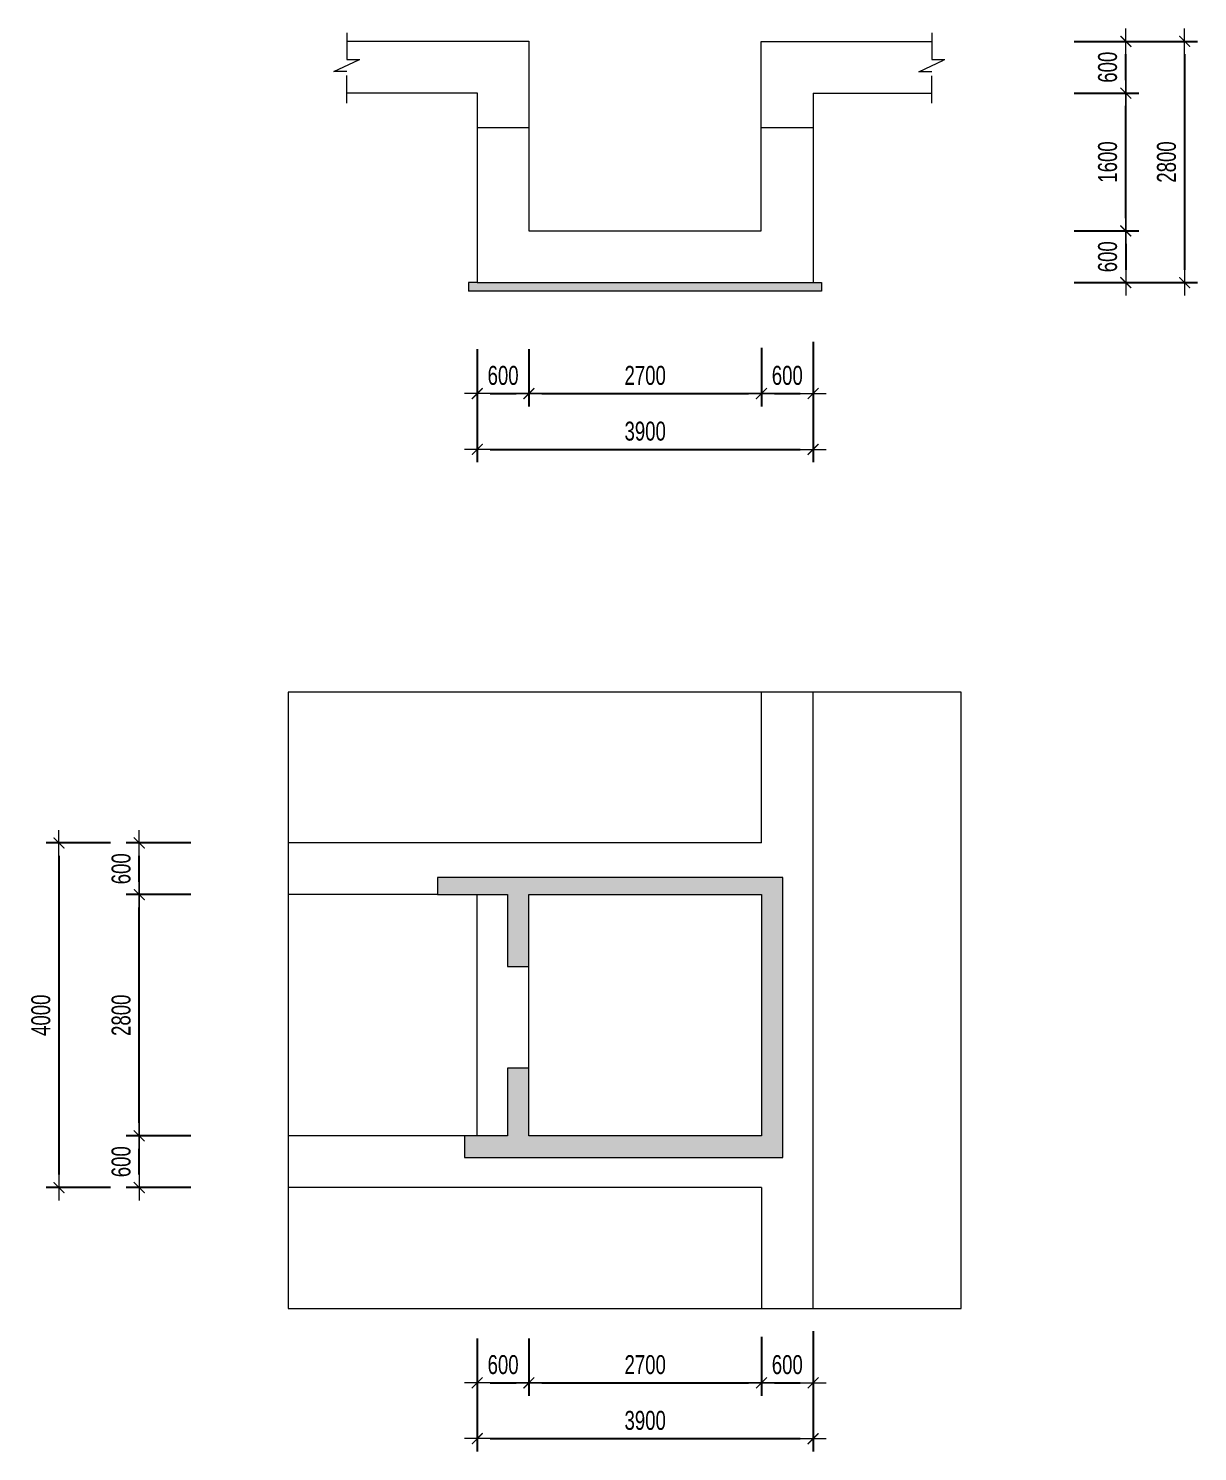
# Model space of a CAD drawing. Header units: millimetres. Extents: x -259680 to 389590, y -106473 to 139263.
# Drawn here: x 159738 to 173314, y 114374 to 130891 of the extents above; entities that cross this region are included whole.
import ezdxf

# ---------------------------------------------------------------- set-up
doc = ezdxf.new("R2010")
doc.units = ezdxf.units.MM
doc.linetypes.add('HIDDEN2', pattern=[4.7625, 3.175, -1.5875])
doc.layers.get('Defpoints').update_dxf_attribs({"color": 151, "lineweight": 9})
for name, color, linetype, lineweight in [('$0$NDC_S_THIN LINE', 7, 'Continuous', 20), ('NDC_S_DIM', 1, 'Continuous', 15), ('NDC_S_HATCH MATERIAL', 8, 'Continuous', 13), ('NDC_S_HIDDEN', 8, 'HIDDEN2', 13), ('NDC_S_SLAB', 2, 'Continuous', 20)]:
    doc.layers.add(name, color=color, linetype=linetype, lineweight=lineweight)
doc.styles.add('NDC_DIM', font='', dxfattribs={"width": 0.75})
doc.styles.get('NDC_DIM').set_extended_font_data('Dotum')
doc.dimstyles.new('NDC_dim_100', dxfattribs={"dimscale": 100, "dimtxt": 2.2, "dimasz": 1.5, "dimexe": 1.5, "dimexo": 2.5, "dimgap": 1, "dimtad": 1, "dimdec": 0, "dimzin": 0, "dimdsep": 46, "dimtxsty": 'NDC_DIM', "dimblk": 'DIMMARK', "dimcen": 0.09, "dimdle": 1.2, "dimclrd": 1, "dimclre": 1, "dimclrt": 3, "dimadec": 0, "dimazin": 0, "dimtfac": 1, "dimtdec": 0, "dimtix": 1, "dimtofl": 0, "dimtmove": 0, "dimatfit": 3, "dimfxl": 6, "dimfxlon": 1, "dimtolj": 1, "dimtzin": 0, "dimarcsym": 0})

# ---------------------------------------------------------------- blocks, each defined once
blk = doc.blocks.new('DIMMARK')
at = {"layer": 'NDC_S_DIM', "color": 1}
blk.add_line((-1.5, 0), (1, 0), dxfattribs=at)
at = {"layer": 'NDC_S_DIM', "color": 2, "const_width": 0.1}
blk.add_lwpolyline([(-0.42, -0.42), (0.42, 0.42)], dxfattribs=at)
blk = doc.blocks.new('*D421')
at = {"layer": 'Defpoints', "color": 0, "ltscale": 100, "transparency": 16777216}
for p in [(164950, 127418), (165550, 127418), (165550, 126653)]:
    blk.add_point(p, dxfattribs=at)
at = {"layer": 'NDC_S_DIM', "color": 1, "lineweight": -2, "ltscale": 100, "transparency": 16777216}
for p, q in [((164950, 127168), (164950, 126503)), ((165550, 127168), (165550, 126503)), ((165100, 126653), (165400, 126653))]:
    blk.add_line(p, q, dxfattribs=at)
at = {"layer": 'NDC_S_DIM', "color": 1, "lineweight": -2, "ltscale": 100, "transparency": 16777216, "xscale": 150, "yscale": 150, "zscale": 150, "rotation": 180}
blk.add_blockref('DIMMARK', (164950, 126653), dxfattribs=at)
at = {"layer": 'NDC_S_DIM', "color": 1, "lineweight": -2, "ltscale": 100, "transparency": 16777216, "xscale": 150, "yscale": 150, "zscale": 150}
blk.add_blockref('DIMMARK', (165550, 126653), dxfattribs=at)
at = {"layer": 'NDC_S_DIM', "color": 3, "ltscale": 100, "transparency": 16777216, "insert": (165250, 126863), "char_height": 220, "attachment_point": 5, "style": 'NDC_DIM'}
blk.add_mtext('\\A1;600', dxfattribs=at)
blk = doc.blocks.new('*D422')
at = {"layer": 'Defpoints', "color": 0, "ltscale": 100, "transparency": 16777216}
for p in [(165550, 127418), (168250, 127435), (168250, 126653)]:
    blk.add_point(p, dxfattribs=at)
at = {"layer": 'NDC_S_DIM', "color": 1, "lineweight": -2, "ltscale": 100, "transparency": 16777216}
for p, q in [((168250, 127185), (168250, 126503)), ((165550, 127168), (165550, 126503)), ((165700, 126653), (168100, 126653))]:
    blk.add_line(p, q, dxfattribs=at)
at = {"layer": 'NDC_S_DIM', "color": 1, "lineweight": -2, "ltscale": 100, "transparency": 16777216, "xscale": 150, "yscale": 150, "zscale": 150, "rotation": 180}
blk.add_blockref('DIMMARK', (165550, 126653), dxfattribs=at)
at = {"layer": 'NDC_S_DIM', "color": 1, "lineweight": -2, "ltscale": 100, "transparency": 16777216, "xscale": 150, "yscale": 150, "zscale": 150}
blk.add_blockref('DIMMARK', (168250, 126653), dxfattribs=at)
at = {"layer": 'NDC_S_DIM', "color": 3, "ltscale": 100, "transparency": 16777216, "insert": (166900, 126863), "char_height": 220, "attachment_point": 5, "style": 'NDC_DIM'}
blk.add_mtext('\\A1;2700', dxfattribs=at)
blk = doc.blocks.new('*D423')
at = {"layer": 'Defpoints', "color": 0, "ltscale": 100, "transparency": 16777216}
for p in [(168850, 127515), (168250, 127435), (168850, 126653)]:
    blk.add_point(p, dxfattribs=at)
at = {"layer": 'NDC_S_DIM', "color": 1, "lineweight": -2, "ltscale": 100, "transparency": 16777216}
for p, q in [((168250, 127185), (168250, 126503)), ((168850, 127253), (168850, 126503)), ((168400, 126653), (168700, 126653))]:
    blk.add_line(p, q, dxfattribs=at)
at = {"layer": 'NDC_S_DIM', "color": 1, "lineweight": -2, "ltscale": 100, "transparency": 16777216, "xscale": 150, "yscale": 150, "zscale": 150, "rotation": 180}
blk.add_blockref('DIMMARK', (168250, 126653), dxfattribs=at)
at = {"layer": 'NDC_S_DIM', "color": 1, "lineweight": -2, "ltscale": 100, "transparency": 16777216, "xscale": 150, "yscale": 150, "zscale": 150}
blk.add_blockref('DIMMARK', (168850, 126653), dxfattribs=at)
at = {"layer": 'NDC_S_DIM', "color": 3, "ltscale": 100, "transparency": 16777216, "insert": (168550, 126863), "char_height": 220, "attachment_point": 5, "style": 'NDC_DIM'}
blk.add_mtext('\\A1;600', dxfattribs=at)
blk = doc.blocks.new('*D424')
at = {"layer": 'Defpoints', "color": 0, "ltscale": 100, "transparency": 16777216}
for p in [(168850, 127515), (164950, 127418), (168850, 126006)]:
    blk.add_point(p, dxfattribs=at)
at = {"layer": 'NDC_S_DIM', "color": 1, "lineweight": -2, "ltscale": 100, "transparency": 16777216}
for p, q in [((164950, 126606), (164950, 125856)), ((168850, 126606), (168850, 125856)), ((165100, 126006), (168700, 126006))]:
    blk.add_line(p, q, dxfattribs=at)
at = {"layer": 'NDC_S_DIM', "color": 1, "lineweight": -2, "ltscale": 100, "transparency": 16777216, "xscale": 150, "yscale": 150, "zscale": 150, "rotation": 180}
blk.add_blockref('DIMMARK', (164950, 126006), dxfattribs=at)
at = {"layer": 'NDC_S_DIM', "color": 1, "lineweight": -2, "ltscale": 100, "transparency": 16777216, "xscale": 150, "yscale": 150, "zscale": 150}
blk.add_blockref('DIMMARK', (168850, 126006), dxfattribs=at)
at = {"layer": 'NDC_S_DIM', "color": 3, "ltscale": 100, "transparency": 16777216, "insert": (166900, 126216), "char_height": 220, "attachment_point": 5, "style": 'NDC_DIM'}
blk.add_mtext('\\A1;3900', dxfattribs=at)
blk = doc.blocks.new('*D425')
at = {"layer": 'Defpoints', "color": 0, "ltscale": 100, "transparency": 16777216}
for p in [(171595, 128541), (171595, 127941), (172481, 127941)]:
    blk.add_point(p, dxfattribs=at)
at = {"layer": 'NDC_S_DIM', "color": 1, "lineweight": -2, "ltscale": 100, "transparency": 16777216}
for p, q in [((171881, 128541), (172631, 128541)), ((172481, 128391), (172481, 128091)), ((171881, 127941), (172631, 127941))]:
    blk.add_line(p, q, dxfattribs=at)
at = {"layer": 'NDC_S_DIM', "color": 1, "lineweight": -2, "ltscale": 100, "transparency": 16777216, "xscale": 150, "yscale": 150, "zscale": 150}
for p, rotation in [((172481, 128541), 90), ((172481, 127941), 270)]:
    blk.add_blockref('DIMMARK', p, dxfattribs=dict(at, rotation=rotation))
at = {"layer": 'NDC_S_DIM', "color": 3, "ltscale": 100, "transparency": 16777216, "insert": (172270, 128241), "char_height": 220, "attachment_point": 5, "rotation": 90, "style": 'NDC_DIM'}
blk.add_mtext('\\A1;600', dxfattribs=at)
blk = doc.blocks.new('*D432')
at = {"layer": 'Defpoints', "color": 0, "ltscale": 100, "transparency": 16777216}
for p in [(171574, 130141), (172481, 130141), (171595, 128541)]:
    blk.add_point(p, dxfattribs=at)
at = {"layer": 'NDC_S_DIM', "color": 1, "lineweight": -2, "ltscale": 100, "transparency": 16777216}
for p, q in [((171881, 130141), (172631, 130141)), ((172481, 128691), (172481, 129991)), ((171881, 128541), (172631, 128541))]:
    blk.add_line(p, q, dxfattribs=at)
at = {"layer": 'NDC_S_DIM', "color": 1, "lineweight": -2, "ltscale": 100, "transparency": 16777216, "xscale": 150, "yscale": 150, "zscale": 150}
for p, rotation in [((172481, 130141), 90), ((172481, 128541), 270)]:
    blk.add_blockref('DIMMARK', p, dxfattribs=dict(at, rotation=rotation))
at = {"layer": 'NDC_S_DIM', "color": 3, "ltscale": 100, "transparency": 16777216, "insert": (172270, 129341), "char_height": 220, "attachment_point": 5, "rotation": 90, "style": 'NDC_DIM'}
blk.add_mtext('\\A1;1600', dxfattribs=at)
blk = doc.blocks.new('*D433')
at = {"layer": 'Defpoints', "color": 0, "ltscale": 100, "transparency": 16777216}
for p in [(171574, 130741), (172481, 130741), (171574, 130141)]:
    blk.add_point(p, dxfattribs=at)
at = {"layer": 'NDC_S_DIM', "color": 1, "lineweight": -2, "ltscale": 100, "transparency": 16777216}
for p, q in [((171881, 130741), (172631, 130741)), ((172481, 130291), (172481, 130591)), ((171881, 130141), (172631, 130141))]:
    blk.add_line(p, q, dxfattribs=at)
at = {"layer": 'NDC_S_DIM', "color": 1, "lineweight": -2, "ltscale": 100, "transparency": 16777216, "xscale": 150, "yscale": 150, "zscale": 150}
for p, rotation in [((172481, 130741), 90), ((172481, 130141), 270)]:
    blk.add_blockref('DIMMARK', p, dxfattribs=dict(at, rotation=rotation))
at = {"layer": 'NDC_S_DIM', "color": 3, "ltscale": 100, "transparency": 16777216, "insert": (172270, 130441), "char_height": 220, "attachment_point": 5, "rotation": 90, "style": 'NDC_DIM'}
blk.add_mtext('\\A1;600', dxfattribs=at)
blk = doc.blocks.new('*D434')
at = {"layer": 'Defpoints', "color": 0, "ltscale": 100, "transparency": 16777216}
for p in [(171574, 130741), (171595, 127941), (173164, 127941)]:
    blk.add_point(p, dxfattribs=at)
at = {"layer": 'NDC_S_DIM', "color": 1, "lineweight": -2, "ltscale": 100, "transparency": 16777216}
for p, q in [((172564, 130741), (173314, 130741)), ((173164, 130591), (173164, 128091)), ((172564, 127941), (173314, 127941))]:
    blk.add_line(p, q, dxfattribs=at)
at = {"layer": 'NDC_S_DIM', "color": 1, "lineweight": -2, "ltscale": 100, "transparency": 16777216, "xscale": 150, "yscale": 150, "zscale": 150}
for p, rotation in [((173164, 130741), 90), ((173164, 127941), 270)]:
    blk.add_blockref('DIMMARK', p, dxfattribs=dict(at, rotation=rotation))
at = {"layer": 'NDC_S_DIM', "color": 3, "ltscale": 100, "transparency": 16777216, "insert": (172954, 129341), "char_height": 220, "attachment_point": 5, "rotation": 90, "style": 'NDC_DIM'}
blk.add_mtext('\\A1;2800', dxfattribs=at)
blk = doc.blocks.new('*D435')
at = {"layer": 'Defpoints', "color": 0, "ltscale": 100, "transparency": 16777216}
for p in [(164950, 115936), (165550, 115936), (165550, 115172)]:
    blk.add_point(p, dxfattribs=at)
at = {"layer": 'NDC_S_DIM', "color": 1, "lineweight": -2, "ltscale": 100, "transparency": 16777216}
for p, q in [((164950, 115686), (164950, 115022)), ((165550, 115686), (165550, 115022)), ((165100, 115172), (165400, 115172))]:
    blk.add_line(p, q, dxfattribs=at)
at = {"layer": 'NDC_S_DIM', "color": 1, "lineweight": -2, "ltscale": 100, "transparency": 16777216, "xscale": 150, "yscale": 150, "zscale": 150, "rotation": 180}
blk.add_blockref('DIMMARK', (164950, 115172), dxfattribs=at)
at = {"layer": 'NDC_S_DIM', "color": 1, "lineweight": -2, "ltscale": 100, "transparency": 16777216, "xscale": 150, "yscale": 150, "zscale": 150}
blk.add_blockref('DIMMARK', (165550, 115172), dxfattribs=at)
at = {"layer": 'NDC_S_DIM', "color": 3, "ltscale": 100, "transparency": 16777216, "insert": (165250, 115382), "char_height": 220, "attachment_point": 5, "style": 'NDC_DIM'}
blk.add_mtext('\\A1;600', dxfattribs=at)
blk = doc.blocks.new('*D436')
at = {"layer": 'Defpoints', "color": 0, "ltscale": 100, "transparency": 16777216}
for p in [(168250, 115954), (165550, 115936), (168250, 115172)]:
    blk.add_point(p, dxfattribs=at)
at = {"layer": 'NDC_S_DIM', "color": 1, "lineweight": -2, "ltscale": 100, "transparency": 16777216}
for p, q in [((165550, 115686), (165550, 115022)), ((168250, 115704), (168250, 115022)), ((165700, 115172), (168100, 115172))]:
    blk.add_line(p, q, dxfattribs=at)
at = {"layer": 'NDC_S_DIM', "color": 1, "lineweight": -2, "ltscale": 100, "transparency": 16777216, "xscale": 150, "yscale": 150, "zscale": 150, "rotation": 180}
blk.add_blockref('DIMMARK', (165550, 115172), dxfattribs=at)
at = {"layer": 'NDC_S_DIM', "color": 1, "lineweight": -2, "ltscale": 100, "transparency": 16777216, "xscale": 150, "yscale": 150, "zscale": 150}
blk.add_blockref('DIMMARK', (168250, 115172), dxfattribs=at)
at = {"layer": 'NDC_S_DIM', "color": 3, "ltscale": 100, "transparency": 16777216, "insert": (166900, 115382), "char_height": 220, "attachment_point": 5, "style": 'NDC_DIM'}
blk.add_mtext('\\A1;2700', dxfattribs=at)
blk = doc.blocks.new('*D437')
at = {"layer": 'Defpoints', "color": 0, "ltscale": 100, "transparency": 16777216}
for p in [(168250, 115954), (168850, 116034), (168850, 115172)]:
    blk.add_point(p, dxfattribs=at)
at = {"layer": 'NDC_S_DIM', "color": 1, "lineweight": -2, "ltscale": 100, "transparency": 16777216}
for p, q in [((168250, 115704), (168250, 115022)), ((168850, 115772), (168850, 115022)), ((168400, 115172), (168700, 115172))]:
    blk.add_line(p, q, dxfattribs=at)
at = {"layer": 'NDC_S_DIM', "color": 1, "lineweight": -2, "ltscale": 100, "transparency": 16777216, "xscale": 150, "yscale": 150, "zscale": 150, "rotation": 180}
blk.add_blockref('DIMMARK', (168250, 115172), dxfattribs=at)
at = {"layer": 'NDC_S_DIM', "color": 1, "lineweight": -2, "ltscale": 100, "transparency": 16777216, "xscale": 150, "yscale": 150, "zscale": 150}
blk.add_blockref('DIMMARK', (168850, 115172), dxfattribs=at)
at = {"layer": 'NDC_S_DIM', "color": 3, "ltscale": 100, "transparency": 16777216, "insert": (168550, 115382), "char_height": 220, "attachment_point": 5, "style": 'NDC_DIM'}
blk.add_mtext('\\A1;600', dxfattribs=at)
blk = doc.blocks.new('*D438')
at = {"layer": 'Defpoints', "color": 0, "ltscale": 100, "transparency": 16777216}
for p in [(168850, 116034), (164950, 115936), (168850, 114524)]:
    blk.add_point(p, dxfattribs=at)
at = {"layer": 'NDC_S_DIM', "color": 1, "lineweight": -2, "ltscale": 100, "transparency": 16777216}
for p, q in [((164950, 115124), (164950, 114374)), ((168850, 115124), (168850, 114374)), ((165100, 114524), (168700, 114524))]:
    blk.add_line(p, q, dxfattribs=at)
at = {"layer": 'NDC_S_DIM', "color": 1, "lineweight": -2, "ltscale": 100, "transparency": 16777216, "xscale": 150, "yscale": 150, "zscale": 150, "rotation": 180}
blk.add_blockref('DIMMARK', (164950, 114524), dxfattribs=at)
at = {"layer": 'NDC_S_DIM', "color": 1, "lineweight": -2, "ltscale": 100, "transparency": 16777216, "xscale": 150, "yscale": 150, "zscale": 150}
blk.add_blockref('DIMMARK', (168850, 114524), dxfattribs=at)
at = {"layer": 'NDC_S_DIM', "color": 3, "ltscale": 100, "transparency": 16777216, "insert": (166900, 114735), "char_height": 220, "attachment_point": 5, "style": 'NDC_DIM'}
blk.add_mtext('\\A1;3900', dxfattribs=at)
blk = doc.blocks.new('*D439')
at = {"layer": 'Defpoints', "color": 0, "ltscale": 100, "transparency": 16777216}
for p in [(161025, 118038), (162062, 118038), (162062, 117438)]:
    blk.add_point(p, dxfattribs=at)
at = {"layer": 'NDC_S_DIM', "color": 1, "lineweight": -2, "ltscale": 100, "transparency": 16777216}
for p, q in [((161625, 118038), (160875, 118038)), ((161025, 117588), (161025, 117888)), ((161625, 117438), (160875, 117438))]:
    blk.add_line(p, q, dxfattribs=at)
at = {"layer": 'NDC_S_DIM', "color": 1, "lineweight": -2, "ltscale": 100, "transparency": 16777216, "xscale": 150, "yscale": 150, "zscale": 150}
for p, rotation in [((161025, 118038), 90), ((161025, 117438), 270)]:
    blk.add_blockref('DIMMARK', p, dxfattribs=dict(at, rotation=rotation))
at = {"layer": 'NDC_S_DIM', "color": 3, "ltscale": 100, "transparency": 16777216, "insert": (160815, 117738), "char_height": 220, "attachment_point": 5, "rotation": 90, "style": 'NDC_DIM'}
blk.add_mtext('\\A1;600', dxfattribs=at)
blk = doc.blocks.new('*D412')
at = {"layer": 'Defpoints', "color": 0, "ltscale": 100, "transparency": 16777216}
for p in [(161025, 120838), (162062, 120838), (162062, 118038)]:
    blk.add_point(p, dxfattribs=at)
at = {"layer": 'NDC_S_DIM', "color": 1, "lineweight": -2, "ltscale": 100, "transparency": 16777216}
for p, q in [((161625, 120838), (160875, 120838)), ((161025, 118188), (161025, 120688)), ((161625, 118038), (160875, 118038))]:
    blk.add_line(p, q, dxfattribs=at)
at = {"layer": 'NDC_S_DIM', "color": 1, "lineweight": -2, "ltscale": 100, "transparency": 16777216, "xscale": 150, "yscale": 150, "zscale": 150}
for p, rotation in [((161025, 120838), 90), ((161025, 118038), 270)]:
    blk.add_blockref('DIMMARK', p, dxfattribs=dict(at, rotation=rotation))
at = {"layer": 'NDC_S_DIM', "color": 3, "ltscale": 100, "transparency": 16777216, "insert": (160815, 119438), "char_height": 220, "attachment_point": 5, "rotation": 90, "style": 'NDC_DIM'}
blk.add_mtext('\\A1;2800', dxfattribs=at)
blk = doc.blocks.new('*D413')
at = {"layer": 'Defpoints', "color": 0, "ltscale": 100, "transparency": 16777216}
for p in [(161025, 121438), (162062, 121438), (162062, 120838)]:
    blk.add_point(p, dxfattribs=at)
at = {"layer": 'NDC_S_DIM', "color": 1, "lineweight": -2, "ltscale": 100, "transparency": 16777216}
for p, q in [((161625, 121438), (160875, 121438)), ((161025, 120988), (161025, 121288)), ((161625, 120838), (160875, 120838))]:
    blk.add_line(p, q, dxfattribs=at)
at = {"layer": 'NDC_S_DIM', "color": 1, "lineweight": -2, "ltscale": 100, "transparency": 16777216, "xscale": 150, "yscale": 150, "zscale": 150}
for p, rotation in [((161025, 121438), 90), ((161025, 120838), 270)]:
    blk.add_blockref('DIMMARK', p, dxfattribs=dict(at, rotation=rotation))
at = {"layer": 'NDC_S_DIM', "color": 3, "ltscale": 100, "transparency": 16777216, "insert": (160815, 121138), "char_height": 220, "attachment_point": 5, "rotation": 90, "style": 'NDC_DIM'}
blk.add_mtext('\\A1;600', dxfattribs=at)
blk = doc.blocks.new('*D414')
at = {"layer": 'Defpoints', "color": 0, "ltscale": 100, "transparency": 16777216}
for p in [(162062, 121438), (160093, 117438), (162062, 117438)]:
    blk.add_point(p, dxfattribs=at)
at = {"layer": 'NDC_S_DIM', "color": 1, "lineweight": -2, "ltscale": 100, "transparency": 16777216}
for p, q in [((160693, 121438), (159943, 121438)), ((160093, 121288), (160093, 117588)), ((160693, 117438), (159943, 117438))]:
    blk.add_line(p, q, dxfattribs=at)
at = {"layer": 'NDC_S_DIM', "color": 1, "lineweight": -2, "ltscale": 100, "transparency": 16777216, "xscale": 150, "yscale": 150, "zscale": 150}
for p, rotation in [((160093, 121438), 90), ((160093, 117438), 270)]:
    blk.add_blockref('DIMMARK', p, dxfattribs=dict(at, rotation=rotation))
at = {"layer": 'NDC_S_DIM', "color": 3, "ltscale": 100, "transparency": 16777216, "insert": (159883, 119438), "char_height": 220, "attachment_point": 5, "rotation": 90, "style": 'NDC_DIM'}
blk.add_mtext('\\A1;4000', dxfattribs=at)

msp = doc.modelspace()

# ---------------------------------------------------------------- hatches: boundary and pattern name
at = {"layer": '$0$NDC_S_THIN LINE', "ltscale": 100}
h = msp.add_hatch(dxfattribs=at)
h.set_pattern_fill('BTLOT', color=251, scale=10, pattern_type=2)
h.set_pattern_definition([(50, (0, 0), (71.726018, -6.275213), [7.5, -82.5]), (355, (0, 0), (-13.875133, 75.219213), [6, -66]), (100.451444, (5.98, -0.52), (57.850885, 68.944), [6.37402, -70.11421]), (46.1842, (0, 20), (106.724133, -16.551928), [11.25, -123.75]), (96.635635, (8.89, 18.62), (93.466195, 97.41186), [9.561034, -105.171376]), (351.184164, (0, 20), (93.466195, 97.41186), [9, -99]), (21, (10, 15), (59.690705, -40.261889), [7.5, -82.5]), (326, (10, 15), (24.331533, 72.515005), [6, -66]), (71.451445, (14.974, 11.645), (84.022238, 32.253115), [6.37402, -70.11421]), (37.5, (0, 0), (1.2159855, 33.2893854), [0, -65.2, 0, -67, 0, -66.25]), (7.5, (0, 0), (26.306954, 39.441171), [0, -38.2, 0, -63.7, 0, -25.25]), (327.5, (-22.3, 0), (53.3822436, -2.2554872), [0, -25, 0, -78, 0, -103.5]), (317.5, (-32.3, 0), (58.318617, 10.010498), [0, -32.5, 0, -51.8, 0, -73.5])])
h.paths.add_polyline_path([(164850, 127940.6), (164950, 127940.6), (164950, 127942.3), (168848.6, 127940.6), (168948.6, 127940.6), (168948.6, 127840.6), (164850, 127840.6)])
h = msp.add_hatch(color=251, dxfattribs=at)
h.dxf.hatch_style = 1
h.paths.add_polyline_path([(165550, 120837.6), (168250, 120837.6), (168250, 118037.6), (165550, 118037.6), (165550, 118822.6), (165300, 118822.6), (165300, 118037.6), (164800, 118037.6), (164800, 117787.6), (168500, 117787.6), (168500, 121037.6), (164486.4, 121037.6), (164486.4, 120837.6), (165300, 120837.6), (165300, 120005), (165550, 120005)])

# ---------------------------------------------------------------- linework, layer by layer
at = {"layer": 'NDC_S_DIM', "ltscale": 100}
msp.add_lwpolyline([(162755.8, 116033.6), (170568, 116033.6), (170568, 123188.7), (162755.8, 123188.7)], close=True, dxfattribs=at)
at = {"layer": 'NDC_S_HATCH MATERIAL', "ltscale": 100}
for p, q in [((164950, 127940.6), (164850, 127940.6)), ((164850, 127940.6), (164850, 127840.6)), ((168948.6, 127840.6), (164850, 127840.6)), ((168848.6, 127940.6), (168948.6, 127940.6)), ((168948.6, 127940.6), (168948.6, 127840.6))]:
    msp.add_line(p, q, dxfattribs=at)
at = {"layer": 'NDC_S_HIDDEN', "ltscale": 100}
for p, q in [((163436.9, 130842), (163436.9, 130530.9)), ((170228.7, 130840.9), (170228.7, 130529.8)), ((163285.4, 130390.4), (163585.6, 130530.9)), ((163436.9, 130530.9), (163585.6, 130530.9)), ((170077.2, 130389.2), (170377.5, 130529.8)), ((170228.7, 130529.8), (170377.5, 130529.8)), ((163436.9, 130390.4), (163285.4, 130390.4)), ((163436.9, 130025.6), (163436.9, 130390.4)), ((170228.7, 130389.2), (170077.2, 130389.2)), ((170228.7, 130024.5), (170228.7, 130389.2))]:
    msp.add_line(p, q, dxfattribs=at)
at = {"layer": 'NDC_S_SLAB', "ltscale": 100}
for p, q in [((163436.9, 130742), (165550, 130742)), ((165550, 130742), (165550, 128542)), ((168248, 128540.9), (168248, 130740.9)), ((168248, 130740.9), (170228.7, 130740.9)), ((163436.9, 130142), (164950, 130142)), ((164950, 130142), (164950, 127942.3)), ((168848.6, 130140.9), (168848.6, 127940.6)), ((168848.6, 130140.9), (170228.7, 130140.9)), ((164950, 129742), (165550, 129742)), ((168248, 129742), (168848, 129742)), ((165550, 128542), (168248, 128540.9)), ((164950, 127942.3), (168848.6, 127940.6)), ((168250, 121437.6), (168250, 123188.7)), ((168850, 116033.6), (168850, 123188.7)), ((168250, 121437.6), (162755.8, 121437.6)), ((164486.4, 120837.6), (162755.8, 120837.6)), ((164950, 118037.6), (164950, 120837.6)), ((165550, 118822.6), (165550, 120087.3)), ((164800, 118037.6), (162755.8, 118037.6)), ((168250, 117437.6), (162755.8, 117437.6)), ((168250, 117437.6), (168250, 116033.6))]:
    msp.add_line(p, q, dxfattribs=at)
msp.add_lwpolyline([(164800, 118037.6), (164800, 117787.6), (168500, 117787.6), (168500, 121037.6), (164486.4, 121037.6), (164486.4, 120837.6), (165300, 120837.6), (165300, 120005), (165550, 120005), (165550, 120837.6), (168250, 120837.6), (168250, 118037.6), (165550, 118037.6), (165550, 118822.6), (165300, 118822.6), (165300, 118037.6)], close=True, dxfattribs=at)

# ---------------------------------------------------------------- dimensions: what is measured, and where the dimension line sits
at = {"layer": 'NDC_S_DIM', "ltscale": 100}
for base, p1, p2, picture, middle in [((172480.6, 130740.9), (171573.8, 130140.9), (171573.8, 130740.9), '*D433', (172270.5, 130440.9)), ((173164, 127940.9), (171573.8, 130740.9), (171595, 127940.9), '*D434', (172953.8, 129340.9)), ((172480.6, 130140.9), (171595, 128540.9), (171573.8, 130140.9), '*D432', (172270.5, 129340.9)), ((172480.6, 127940.9), (171595, 128540.9), (171595, 127940.9), '*D425', (172270.5, 128240.9))]:
    dim = msp.add_linear_dim(base=base, p1=p1, p2=p2, angle=90, dimstyle='NDC_dim_100', override={"dimtmove": 1}, dxfattribs=at)
    dim.commit()
    dim.dimension.update_dxf_attribs({"geometry": picture, "text_midpoint": middle})
for base, p1, p2, picture, middle in [((168850, 126006.1), (164950, 127418.1), (168850, 127515.3), '*D424', (166900, 126216.2)), ((168850, 126653.1), (168250, 127435.2), (168850, 127515.3), '*D423', (168550, 126863.3)), ((168250, 126653.1), (165550, 127418.1), (168250, 127435.2), '*D422', (166900, 126863.3)), ((168850, 114524.4), (164950, 115936.5), (168850, 116033.6), '*D438', (166900, 114734.6)), ((168250, 115171.5), (165550, 115936.5), (168250, 115953.6), '*D436', (166900, 115381.7)), ((168850, 115171.5), (168250, 115953.6), (168850, 116033.6), '*D437', (168550, 115381.7))]:
    dim = msp.add_linear_dim(base=base, p1=p1, p2=p2, dimstyle='NDC_dim_100', override={"dimtmove": 1}, dxfattribs=at)
    dim.commit()
    dim.dimension.update_dxf_attribs({"geometry": picture, "text_midpoint": middle})
for base, p1, p2, picture, middle in [((165550, 126653.1), (164950, 127418.1), (165550, 127418.1), '*D421', (165250, 126863.3)), ((165550, 115171.5), (164950, 115936.5), (165550, 115936.5), '*D435', (165250, 115381.7))]:
    dim = msp.add_linear_dim(base=base, p1=p1, p2=p2, dimstyle='NDC_dim_100', dxfattribs=at)
    dim.commit()
    dim.dimension.update_dxf_attribs({"geometry": picture, "text_midpoint": middle})
for base, p1, p2, picture, middle in [((160092.9, 117437.6), (162062.3, 121437.6), (162062.3, 117437.6), '*D414', (159882.8, 119437.6)), ((161025.5, 121437.6), (162062.3, 120837.6), (162062.3, 121437.6), '*D413', (160815.3, 121137.6)), ((161025.5, 120837.6), (162062.3, 118037.6), (162062.3, 120837.6), '*D412', (160815.3, 119437.6)), ((161025.5, 118037.6), (162062.3, 117437.6), (162062.3, 118037.6), '*D439', (160815.3, 117737.6))]:
    dim = msp.add_linear_dim(base=base, p1=p1, p2=p2, angle=90, dimstyle='NDC_dim_100', dxfattribs=at)
    dim.commit()
    dim.dimension.update_dxf_attribs({"geometry": picture, "text_midpoint": middle})

doc.saveas('drawing.dxf')
